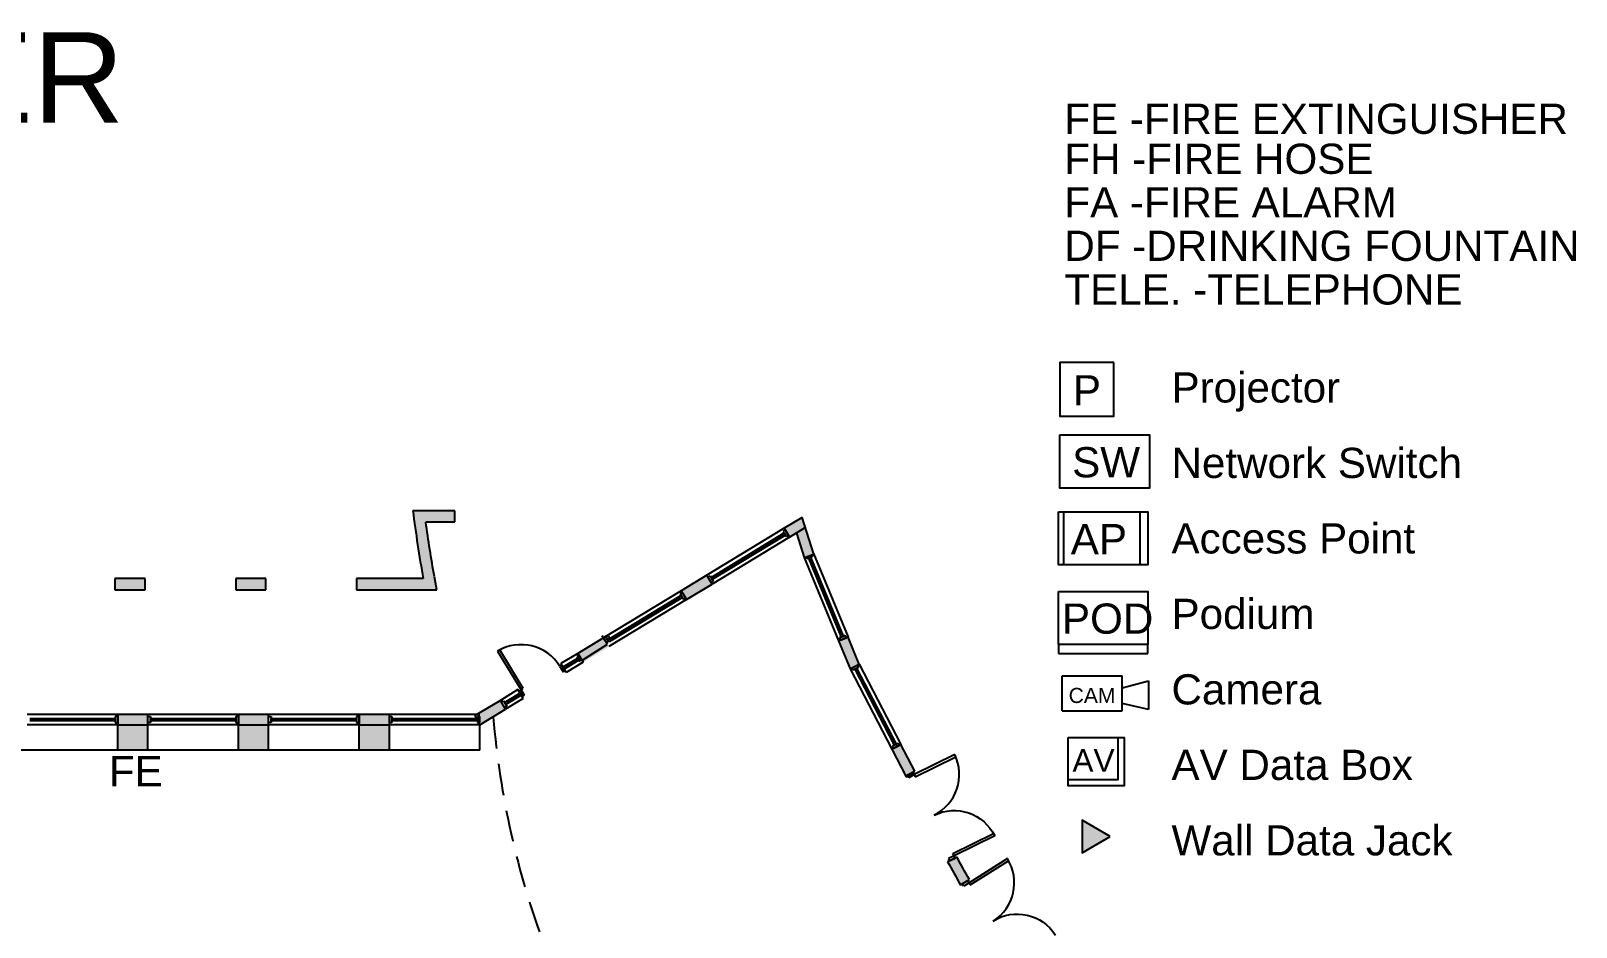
# Model space of a CAD drawing. Header units: inches. Extents: x 619 to 4432, y -2787 to -96.
# Drawn here: x 3203 to 4432, y -808 to -96 of the extents above; entities that cross this region are included whole.
import ezdxf
from ezdxf.enums import TextEntityAlignment as Align

# ---------------------------------------------------------------- set-up
doc = ezdxf.new("R2010")
doc.units = ezdxf.units.IN
doc.header["$LTSCALE"] = 100
doc.header["$MEASUREMENT"] = 0
doc.linetypes.add('HIDDEN', pattern=[0.375, 0.25, -0.125])
for name, color, linetype in [('ap_location', 50, 'CONTINUOUS'), ('av_hardware', 62, 'CONTINUOUS'), ('bldg_ch1', 2, 'HIDDEN'), ('bldg_doors', 9, 'CONTINUOUS'), ('bldg_fire', 1, 'CONTINUOUS'), ('bldg_glass', 9, 'CONTINUOUS'), ('bldg_title', 101, 'CONTINUOUS'), ('bldg_wallint', 9, 'CONTINUOUS'), ('bldg_wallintsol', 9, 'CONTINUOUS'), ('data_jack', 110, 'CONTINUOUS'), ('hardware_key', 120, 'CONTINUOUS'), ('switch_location', 40, 'CONTINUOUS')]:
    doc.layers.add(name, color=color, linetype=linetype)
doc.styles.add('bldgtx24', font='arial.ttf', dxfattribs={"height": 24})
doc.styles.add('bldgtx36', font='arial.ttf', dxfattribs={"height": 36})
doc.styles.add('bldgtx48', font='arial.ttf', dxfattribs={"height": 48})
doc.styles.add('showtx60', font='arial.ttf', dxfattribs={"height": 60})

msp = doc.modelspace()

# ---------------------------------------------------------------- hatches: boundary and pattern name
at = {"layer": 'bldg_wallintsol'}
for points in [[(3517.4, -486.3), (3540.4, -486.3), (3540.4, -477.3), (3507.1, -477.3, 0.010941), (3515.3, -531.3), (3462.2, -531.3), (3462.2, -540.3), (3526.1, -540.3), (3524.2, -529.8, -0.008871)], [(3802.5, -491.3), (3806.7, -498.3), (3819.2, -490.7), (3816.7, -482.8)], [(3812.1, -495.1), (3818.2, -514.4), (3825.9, -511.9), (3819.2, -490.7)], [(3294.2, -531.3), (3270.2, -531.3), (3270.2, -540.3), (3294.2, -540.3)], [(3390.2, -531.3), (3366.2, -531.3), (3366.2, -540.3), (3390.2, -540.3)], [(3741, -528.6), (3720.4, -541.1), (3724.6, -548), (3745.2, -535.6)], [(3663, -585.3), (3658.8, -578.4), (3638.3, -590.8), (3642.5, -597.7)], [(3853.2, -577.8), (3845.7, -580.9), (3854.8, -603.1), (3862.3, -600)], [(3580.9, -635), (3576.7, -628.1), (3556.2, -640.5), (3560.4, -647.5)], [(3296.4, -639.3), (3272.4, -639.3), (3272.4, -647.5), (3296.4, -647.5)], [(3392.4, -639.3), (3368.4, -639.3), (3368.4, -647.5), (3392.4, -647.5)], [(3488.4, -639.3), (3464.4, -639.3), (3464.4, -647.5), (3488.4, -647.5)], [(3895.2, -663.2), (3888, -667), (3899.1, -688.3), (3906.3, -684.5)], [(3939.8, -752.8), (3932.4, -756.4, 0.005732), (3942.7, -774.9), (3949.7, -770.5, -0.005547)]]:
    msp.add_hatch(color=256, dxfattribs=at).paths.add_polyline_path(points)
h = msp.add_hatch(color=256, dxfattribs=at)
h.paths.add_polyline_path([(3296.4, -647.5), (3272.4, -647.5), (3272.4, -667.7), (3296.4, -667.7)])
h.paths.add_polyline_path([(3392.4, -647.5), (3368.4, -647.5), (3368.4, -667.7), (3392.4, -667.7)])
h.paths.add_polyline_path([(3488.4, -647.5), (3464.4, -647.5), (3464.4, -667.7), (3488.4, -667.7)])
at = {"layer": 'data_jack'}
h = msp.add_hatch(color=256, dxfattribs=at)
h.dxf.hatch_style = 1
h.paths.add_polyline_path([(4039.3, -723.4), (4039.3, -749.2), (4061.7, -736.3)])

# ---------------------------------------------------------------- linework, layer by layer
at = {"layer": 'ap_location'}
for p, q in [((4024.7, -520.4), (4024.7, -478.2)), ((4085.3, -478.2), (4085.3, -520.4))]:
    msp.add_line(p, q, dxfattribs=at)
msp.add_lwpolyline([(4020.6, -478.2), (4091.7, -478.2), (4091.7, -520.4), (4020.6, -520.4)], close=True, dxfattribs=at)
at = {"layer": 'av_hardware'}
for p, q in [((4020.6, -583.6), (4020.6, -590.8)), ((4091.7, -590.8), (4091.7, -583.6)), ((4020.6, -590.8), (4091.7, -590.8)), ((4023.5, -608.5), (4071.3, -608.5)), ((4071.3, -636.3), (4071.3, -608.5)), ((4071.3, -618.2), (4092, -612.6)), ((4092, -612.6), (4092, -635.3)), ((4023.5, -636.3), (4071.3, -636.3)), ((4092, -635.3), (4071.3, -630.6))]:
    msp.add_line(p, q, dxfattribs=at)
for points in [[(4064.5, -359.4), (4021.7, -359.4), (4021.7, -402.1), (4064.5, -402.1)], [(4020.6, -541.5), (4091.7, -541.5), (4091.7, -583.6), (4020.6, -583.6)], [(4028.3, -657.7), (4072.8, -657.7), (4072.8, -696), (4028.3, -696)], [(4028.3, -657.7), (4067.8, -657.7), (4067.8, -691.3), (4028.3, -691.3)]]:
    msp.add_lwpolyline(points, close=True, dxfattribs=at)
msp.add_lwpolyline([(4023.5, -636.3), (4023.5, -608.5)], dxfattribs=at)
at = {"layer": 'bldg_ch1'}
msp.add_arc((4247.8, -585.2), 679.1, 184.7484, 216.3596, dxfattribs=at)
at = {"layer": 'bldg_doors'}
for p, q in [((3576.2, -588), (3574.5, -589)), ((3574.5, -589), (3593.2, -619.8)), ((3594.9, -618.8), (3576.2, -588)), ((3625.7, -600.1), (3624, -601.2)), ((3624, -601.2), (3626.5, -605.4)), ((3628.3, -604.4), (3625.7, -600.1)), ((3626.5, -605.4), (3628.3, -604.4)), ((3591.4, -620.8), (3593.2, -619.8)), ((3594, -625.1), (3591.4, -620.8)), ((3593.2, -619.8), (3594.9, -618.8)), ((3593.2, -619.8), (3595.7, -624.1)), ((3595.7, -624.1), (3594, -625.1)), ((3938.1, -671.2), (3905.7, -687)), ((3906.6, -688.8), (3938.9, -673)), ((3938.9, -673), (3938.1, -671.2)), ((3900.4, -687.5), (3904.9, -685.2)), ((3900.4, -688), (3904.7, -685.4)), ((3901.2, -689.2), (3900.4, -687.5)), ((3901.5, -689.7), (3900.4, -688)), ((3905.7, -687), (3901.2, -689.2)), ((3905.7, -687), (3901.5, -689.7)), ((3904.7, -685.4), (3905.7, -687)), ((3904.9, -685.2), (3905.7, -687)), ((3905.7, -687), (3906.6, -688.8)), ((3936.6, -749.9), (3968.9, -734)), ((3969.8, -735.8), (3937.5, -751.7)), ((3968.9, -734), (3969.8, -735.8)), ((3937.5, -751.7), (3933, -753.9)), ((3933, -753.9), (3933.8, -755.7)), ((3933.8, -755.7), (3938.3, -753.5)), ((3937.5, -751.7), (3936.6, -749.9)), ((3938.3, -753.5), (3937.5, -751.7)), ((3979.9, -753.9), (3949.4, -773.1)), ((3950.4, -774.8), (3980.9, -755.6)), ((3980.9, -755.6), (3979.9, -753.9)), ((3944.1, -774), (3948.3, -771.4)), ((3945.2, -775.7), (3944.1, -774)), ((3949.4, -773.1), (3945.2, -775.7)), ((3948.3, -771.4), (3949.4, -773.1)), ((3949.4, -773.1), (3950.4, -774.8))]:
    msp.add_line(p, q, dxfattribs=at)
for centre, start, end in [((3593.2, -619.8), 31.1964, 121.1964), ((3905.7, -687), 296.1359, 26.1359), ((3949.4, -773.1), 302.1605, 32.1605)]:
    msp.add_arc(centre, 36, start, end, dxfattribs=at)
at = {"layer": 'bldg_doors', "extrusion": (0, 0, -1)}
for centre, start, end in [((-3937.5, -751.7), 63.8641, 153.8641), ((-3987.7, -834), 57.8395, 147.8395)]:
    msp.add_arc(centre, 36, start, end, dxfattribs=at)
at = {"layer": 'bldg_glass'}
for p, q in [((3802.5, -491.3), (3741, -528.6)), ((3744.2, -530.3), (3802.5, -495)), ((3803.5, -496.7), (3745.2, -531.9)), ((3806.7, -498.3), (3745.2, -535.6)), ((3801.3, -496.9), (3746.4, -530.1)), ((3800.8, -496), (3801.8, -497.7)), ((3803.4, -492.8), (3801.7, -493.8)), ((3801.7, -493.8), (3804.2, -497.9)), ((3802.5, -495), (3803.5, -496.7)), ((3805.9, -496.8), (3803.4, -492.8)), ((3805.9, -496.8), (3804.2, -497.9)), ((3818.2, -514.4), (3845.7, -580.9)), ((3820.5, -515.6), (3819.7, -513.7)), ((3819.8, -513.9), (3824.3, -512.5)), ((3824.8, -513.7), (3820.5, -515.6)), ((3823.6, -514.3), (3821.8, -515)), ((3821.8, -515), (3847.8, -577.9)), ((3824.3, -516.1), (3822.5, -516.8)), ((3849.6, -577.2), (3823.6, -514.3)), ((3824.1, -511.9), (3824.8, -513.7)), ((3825.7, -511.3), (3853.2, -577.8)), ((3823.4, -516.5), (3847.9, -575.7)), ((3741.8, -530.1), (3743.5, -529.1)), ((3744.3, -534.1), (3741.8, -530.1)), ((3743.5, -529.1), (3746, -533.1)), ((3745.2, -531.9), (3744.2, -530.3)), ((3746, -533.1), (3744.3, -534.1)), ((3745.9, -529.2), (3746.9, -530.9)), ((3720.4, -541.1), (3658.8, -578.4)), ((3662.1, -580), (3720.3, -544.7)), ((3724.6, -548), (3663, -585.3)), ((3721.4, -546.4), (3663.1, -581.7)), ((3719.2, -546.6), (3664.3, -579.8)), ((3718.6, -545.7), (3719.7, -547.4)), ((3721.3, -542.5), (3719.6, -543.5)), ((3719.6, -543.5), (3722.1, -547.6)), ((3720.3, -544.7), (3721.4, -546.4)), ((3723.8, -546.6), (3721.3, -542.5)), ((3722.1, -547.6), (3723.8, -546.6)), ((3658.5, -578.1), (3660.2, -577)), ((3660.2, -577), (3662.7, -581)), ((3662.6, -577.2), (3663.6, -578.8)), ((3850.8, -576.6), (3846.5, -578.5)), ((3848.8, -575.4), (3847, -576.1)), ((3847.8, -577.9), (3849.6, -577.2)), ((3851.6, -578.5), (3850.8, -576.6)), ((3661, -582.1), (3658.5, -578.1)), ((3662, -579.9), (3660.9, -578.2)), ((3662.7, -581), (3661, -582.1)), ((3846.5, -578.5), (3847.2, -580.3)), ((3847.2, -580.3), (3851.6, -578.5)), ((3638.3, -590.8), (3624.9, -598.9)), ((3626.5, -601.5), (3638.2, -594.5)), ((3637, -596.3), (3627, -602.4)), ((3639.2, -596.1), (3627.5, -603.2)), ((3642.5, -597.7), (3629.1, -605.9)), ((3636.5, -595.5), (3637.6, -597.2)), ((3639.2, -592.3), (3637.5, -593.3)), ((3637.5, -593.3), (3639.9, -597.3)), ((3638.2, -594.5), (3639.2, -596.1)), ((3639.1, -595.9), (3640.7, -594.9)), ((3641.6, -596.3), (3639.2, -592.3)), ((3856.3, -602.3), (3860.5, -600.1)), ((3861.4, -601.9), (3857.2, -604.1)), ((3860.5, -600.1), (3861.4, -601.9)), ((3862, -599.4), (3895.2, -663.2)), ((3854.8, -603.1), (3888, -667)), ((3857.2, -604.1), (3856.3, -602.3)), ((3860.2, -602.5), (3858.5, -603.4)), ((3858.5, -603.4), (3889.9, -663.8)), ((3861.1, -604.3), (3859.4, -605.2)), ((3891.6, -662.9), (3860.2, -602.5)), ((3860.2, -604.7), (3889.8, -661.6)), ((3580, -629.7), (3594, -621.2)), ((3595, -622.9), (3581, -631.4)), ((3594.5, -622.1), (3582.2, -629.5)), ((3594.1, -625.1), (3591.6, -621.1)), ((3593.3, -620), (3595.7, -624.1)), ((3595, -622.9), (3594, -621.2)), ((3595.7, -624.1), (3594.1, -625.1)), ((3577.6, -629.5), (3579.3, -628.5)), ((3579.3, -628.5), (3581.7, -632.6)), ((3581, -631.4), (3580, -629.7)), ((3581.7, -632.6), (3580, -633.6)), ((3581.7, -628.7), (3582.7, -630.4)), ((3272.4, -639.3), (3200.4, -639.3)), ((3272.4, -647.5), (3200.4, -647.5)), ((3202.4, -642.4), (3270.4, -642.4)), ((3270.4, -644.4), (3202.4, -644.4)), ((3204.3, -642.4), (3204.3, -644.4)), ((3268.5, -643.4), (3204.3, -643.4)), ((3268.5, -642.4), (3268.5, -644.4)), ((3272.4, -641), (3270.4, -641)), ((3270.4, -641), (3270.4, -645.8)), ((3270.4, -642.4), (3270.4, -644.4)), ((3270.4, -645.8), (3272.4, -645.8)), ((3272.4, -645.8), (3272.4, -641)), ((3368.4, -639.3), (3296.4, -639.3)), ((3296.4, -645.8), (3296.4, -641)), ((3296.4, -641), (3298.4, -641)), ((3298.4, -645.8), (3296.4, -645.8)), ((3368.4, -647.5), (3296.4, -647.5)), ((3298.4, -641), (3298.4, -645.8)), ((3298.4, -644.4), (3298.4, -642.4)), ((3298.4, -642.4), (3366.4, -642.4)), ((3366.4, -644.4), (3298.4, -644.4)), ((3300.3, -642.4), (3300.3, -644.4)), ((3364.5, -643.4), (3300.3, -643.4)), ((3364.5, -642.4), (3364.5, -644.4)), ((3368.4, -641), (3366.4, -641)), ((3366.4, -641), (3366.4, -645.8)), ((3366.4, -642.4), (3366.4, -644.4)), ((3366.4, -645.8), (3368.4, -645.8)), ((3368.4, -645.8), (3368.4, -641)), ((3464.4, -639.3), (3392.4, -639.3)), ((3392.4, -645.8), (3392.4, -641)), ((3392.4, -641), (3394.4, -641)), ((3394.4, -645.8), (3392.4, -645.8)), ((3464.4, -647.5), (3392.4, -647.5)), ((3394.4, -641), (3394.4, -645.8)), ((3394.4, -644.4), (3394.4, -642.4)), ((3394.4, -642.4), (3462.4, -642.4)), ((3462.4, -644.4), (3394.4, -644.4)), ((3396.3, -642.4), (3396.3, -644.4)), ((3460.5, -643.4), (3396.3, -643.4)), ((3460.5, -642.4), (3460.5, -644.4)), ((3464.4, -641), (3462.4, -641)), ((3462.4, -641), (3462.4, -645.8)), ((3462.4, -642.4), (3462.4, -644.4)), ((3462.4, -645.8), (3464.4, -645.8)), ((3464.4, -645.8), (3464.4, -641)), ((3560.4, -639.3), (3488.4, -639.3)), ((3488.4, -645.8), (3488.4, -641)), ((3488.4, -641), (3490.4, -641)), ((3490.4, -645.8), (3488.4, -645.8)), ((3560.4, -647.5), (3488.4, -647.5)), ((3490.4, -641), (3490.4, -645.8)), ((3490.4, -644.4), (3490.4, -642.4)), ((3490.4, -642.4), (3558.4, -642.4)), ((3558.4, -644.4), (3490.4, -644.4)), ((3492.3, -642.4), (3492.3, -644.4)), ((3556.5, -643.4), (3492.3, -643.4)), ((3556.5, -642.4), (3556.5, -644.4)), ((3560.4, -641), (3558.4, -641)), ((3558.4, -641), (3558.4, -645.8)), ((3558.4, -642.4), (3558.4, -644.4)), ((3558.4, -645.8), (3560.4, -645.8)), ((3560.4, -645.8), (3560.4, -641)), ((3892.8, -662.3), (3888.6, -664.5)), ((3890.7, -661.2), (3888.9, -662.1)), ((3889.9, -663.8), (3891.6, -662.9)), ((3893.7, -664), (3892.8, -662.3)), ((3888.6, -664.5), (3889.5, -666.2)), ((3889.5, -666.2), (3893.7, -664)), ((3900.6, -687.5), (3904.8, -685.3))]:
    msp.add_line(p, q, dxfattribs=at)
at = {"layer": 'bldg_wallint'}
for p, q in [((3540.4, -477.3), (3507.1, -477.3)), ((3540.4, -486.3), (3540.4, -477.3)), ((3517.4, -486.3), (3540.4, -486.3)), ((3816.7, -482.8), (3802.5, -491.3)), ((3802.5, -491.3), (3806.7, -498.3)), ((3806.7, -498.3), (3819.2, -490.7)), ((3825.9, -511.9), (3816.7, -482.8)), ((3812.1, -495.1), (3818.2, -514.4)), ((3818.2, -514.4), (3825.9, -511.9)), ((3294.2, -531.3), (3270.2, -531.3)), ((3270.2, -531.3), (3270.2, -540.3)), ((3270.2, -540.3), (3294.2, -540.3)), ((3294.2, -540.3), (3294.2, -531.3)), ((3390.2, -531.3), (3366.2, -531.3)), ((3366.2, -531.3), (3366.2, -540.3)), ((3366.2, -540.3), (3390.2, -540.3)), ((3390.2, -540.3), (3390.2, -531.3)), ((3515.3, -531.3), (3462.2, -531.3)), ((3462.2, -531.3), (3462.2, -540.3)), ((3462.2, -540.3), (3526.1, -540.3)), ((3526.1, -540.3), (3524.2, -529.8)), ((3741, -528.6), (3720.4, -541.1)), ((3724.6, -548), (3745.2, -535.6)), ((3745.2, -535.6), (3741, -528.6)), ((3720.4, -541.1), (3724.6, -548)), ((3661.9, -583.5), (3657.6, -576.7)), ((3658.8, -578.4), (3638.3, -590.8)), ((3641.6, -596.3), (3661.9, -583.5)), ((3853.2, -577.8), (3845.7, -580.9)), ((3845.7, -580.9), (3854.8, -603.1)), ((3862.3, -600), (3853.2, -577.8)), ((3629.1, -605.9), (3624.9, -598.9)), ((3638.3, -590.8), (3642.5, -597.7)), ((3854.8, -603.1), (3862, -599.4)), ((3590.7, -619.6), (3576.7, -628.1)), ((3594.9, -626.6), (3580.9, -635)), ((3594.9, -626.6), (3590.7, -619.6)), ((3576.7, -628.1), (3556.2, -640.5)), ((3560.4, -647.5), (3580.9, -635)), ((3580.9, -635), (3576.7, -628.1)), ((3296.4, -639.3), (3272.4, -639.3)), ((3272.4, -639.3), (3272.4, -647.5)), ((3272.4, -647.5), (3296.4, -647.5)), ((3272.4, -667.7), (3272.4, -647.5)), ((3296.4, -647.5), (3296.4, -639.3)), ((3296.4, -667.7), (3296.4, -647.5)), ((3392.4, -639.3), (3368.4, -639.3)), ((3368.4, -639.3), (3368.4, -647.5)), ((3368.4, -647.5), (3392.4, -647.5)), ((3368.4, -667.7), (3368.4, -647.5)), ((3392.4, -647.5), (3392.4, -639.3)), ((3392.4, -667.7), (3392.4, -647.5)), ((3488.4, -639.3), (3464.4, -639.3)), ((3464.4, -639.3), (3464.4, -647.5)), ((3464.4, -647.5), (3488.4, -647.5)), ((3464.4, -667.7), (3464.4, -647.5)), ((3488.4, -647.5), (3488.4, -639.3)), ((3488.4, -667.7), (3488.4, -647.5)), ((3560.4, -667.7), (3560.4, -647.5)), ((3895.2, -663.2), (3888, -667)), ((3906.3, -684.5), (3895.2, -663.2)), ((3560.4, -667.7), (2912.4, -667.7)), ((3888, -667), (3899.1, -688.3)), ((3898.9, -688.2), (3906.3, -684.5)), ((3899.1, -688.9), (3906, -684.5)), ((3899.1, -688.3), (3906.3, -684.5)), ((3899.1, -688.3), (3906.3, -684.5)), ((3939.8, -752.8), (3932.4, -756.4)), ((3942.7, -774.9), (3949.7, -770.5))]:
    msp.add_line(p, q, dxfattribs=at)
for radius, start, end in [(1248.5, 187.4556, 189.9629), (924.6, 208.4914, 209.805)]:
    msp.add_arc((4745, -315.3), radius, start, end, dxfattribs=at)
at = {"layer": 'bldg_wallint', "extrusion": (0, 0, -1)}
for radius, start, end in [(1239.5, 350.0371, 352.0701), (916.4, 330.2161, 331.4875)]:
    msp.add_arc((-4745, -315.3), radius, start, end, dxfattribs=at)
at = {"layer": 'bldg_wallintsol'}
msp.add_line((3560.4, -647.5), (3556.7, -640.2), dxfattribs=at)
at = {"layer": 'data_jack'}
msp.add_lwpolyline([(4061.7, -736.3), (4039.3, -723.4), (4039.3, -749.2)], close=True, dxfattribs=at)
at = {"layer": 'switch_location'}
msp.add_lwpolyline([(4021.7, -417.1), (4092.9, -417.1), (4092.9, -459.3), (4021.7, -459.3)], close=True, dxfattribs=at)

# ---------------------------------------------------------------- texts
at = {"layer": 'ap_location', "insert": (4030.3, -487.9), "char_height": 24, "attachment_point": 1, "style": 'bldgtx48'}
msp.add_mtext_dynamic_manual_height_columns('AP', width=42.772, gutter_width=240, heights=[0], dxfattribs=at)
at = {"layer": 'av_hardware', "attachment_point": 1, "style": 'bldgtx48'}
for s, insert, char_height in [('P', (4032, -369.6), 24), ('POD', (4023.3, -551.1), 24), ('CAM', (4028.6, -618.2), 12)]:
    msp.add_mtext_dynamic_manual_height_columns(s, width=42.772, gutter_width=240, heights=[0], dxfattribs=dict(at, insert=insert, char_height=char_height))
at = {"layer": 'av_hardware', "insert": (4031.6, -666.9), "char_height": 18, "width": 51.127, "attachment_point": 1, "style": 'bldgtx48'}
msp.add_mtext('AV', dxfattribs=at)
at = {"layer": 'bldg_fire', "style": 'bldgtx24'}
for s, p in [('FE -FIRE EXTINGUISHER', (4025.2, -165.7, -9079.2)), ('FH -FIRE HOSE', (4025.2, -197.5, -9079.2)), ('FA -FIRE ALARM', (4025.2, -232.1, -9079.2)), ('DF -DRINKING FOUNTAIN', (4025.2, -266.7, -9079.2)), ('TELE. -TELEPHONE', (4025.2, -301.4, -9079.2))]:
    msp.add_text(s, height=24, dxfattribs=at).set_placement(p, align=Align.MIDDLE_LEFT)
at = {"layer": 'bldg_fire', "style": 'bldgtx36'}
msp.add_text('FE', height=24, dxfattribs=at).set_placement((3286.8, -696.4), align=Align.CENTER)
at = {"layer": 'bldg_title', "style": 'showtx60'}
msp.add_text('PASADENA CONVENTION CENTER', height=72, dxfattribs=at).set_placement((2433.7, -168.9), align=Align.CENTER)
at = {"layer": 'hardware_key', "insert": (4110.4, -367.3), "char_height": 24, "attachment_point": 1, "style": 'bldgtx48'}
msp.add_mtext_dynamic_manual_height_columns('\\pxsm1.5;Projector\\PNetwork Switch\\PAccess Point\\PPodium\\PCamera\\PAV Data Box\\PWall Data Jack', width=568.088, gutter_width=240, heights=[458.3], dxfattribs=at)
at = {"layer": 'switch_location', "insert": (4031.4, -426.8), "char_height": 24, "attachment_point": 1, "style": 'bldgtx48'}
msp.add_mtext_dynamic_manual_height_columns('SW', width=42.772, gutter_width=240, heights=[0], dxfattribs=at)

doc.saveas('drawing.dxf')
